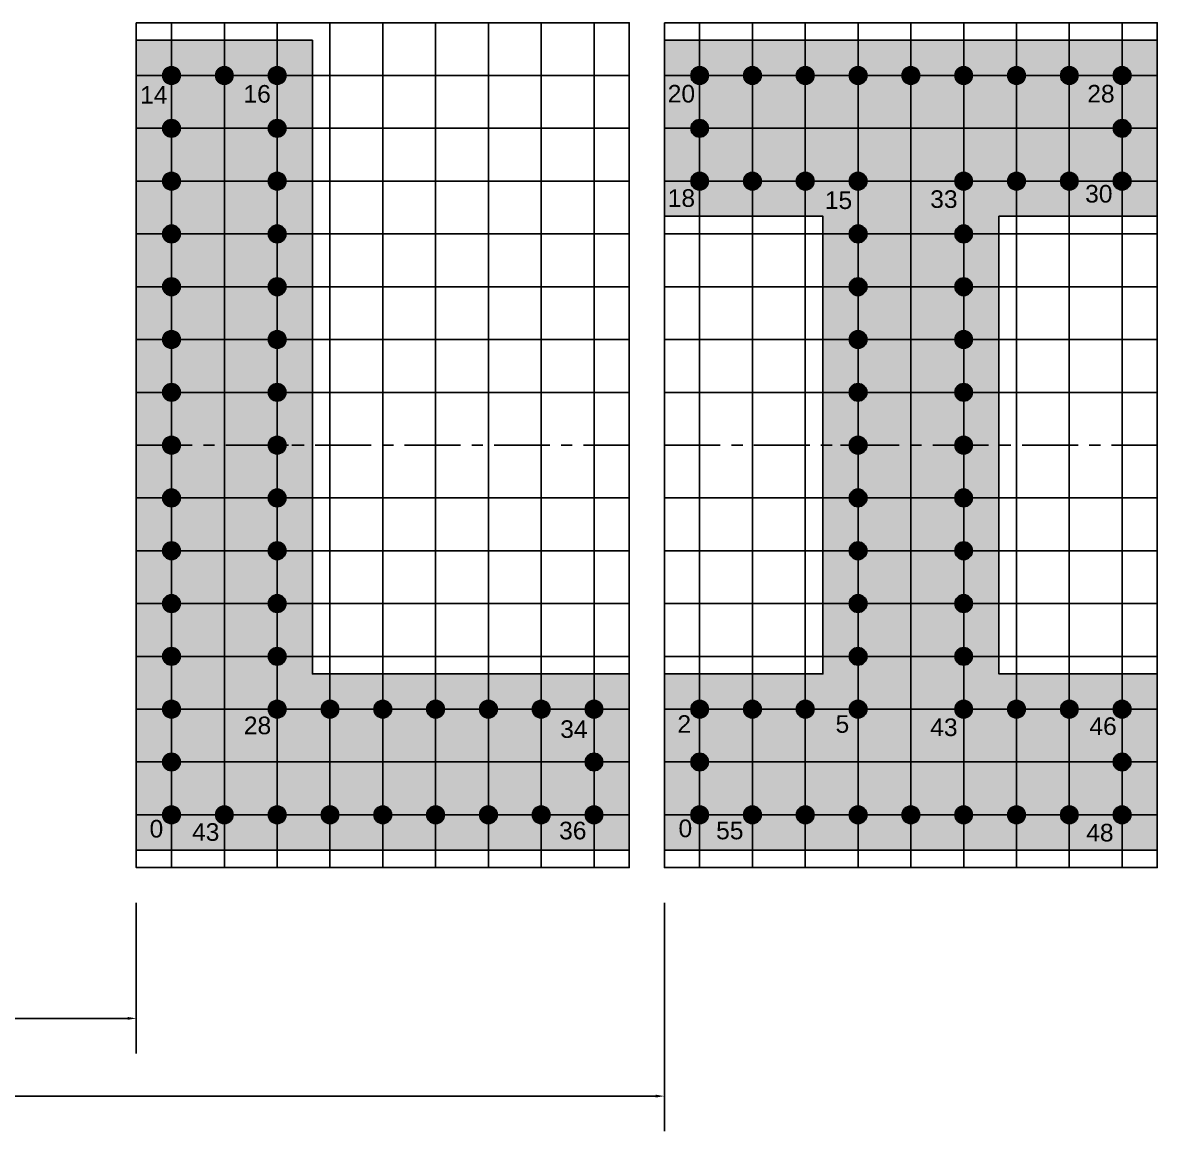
# Model space of a CAD drawing. Header units: millimetres. Extents: x 155 to 302, y -8 to 52.
# Drawn here: x 193.43 to 225.66, y -7.92 to 23.57 of the extents above; entities that cross this region are included whole.
import ezdxf

# ---------------------------------------------------------------- set-up
doc = ezdxf.new("R2010")
doc.units = ezdxf.units.MM
doc.linetypes.add('CENTER', pattern=[50.8, 31.75, -6.35, 6.35, -6.35])
for name, color, linetype in [('LetterBounds', 192, 'Continuous'), ('LetterFill', 7, 'Continuous'), ('LetterOutlines', 61, 'Continuous'), ('PixelCenters', 116, 'Continuous'), ('PixelFill', 22, 'Continuous'), ('PixelGuides', 160, 'Continuous'), ('PixelHoles', 90, 'Continuous'), ('PixelNumbers', 232, 'Continuous'), ('PixelPaths', 211, 'Continuous')]:
    doc.layers.add(name, color=color, linetype=linetype)
doc.layers.add('PixelPositions', color=3, linetype='Continuous', lineweight=25)
doc.styles.add('Annotative', font='arial.ttf')
doc.styles.get("Standard").update_dxf_attribs({"font": 'arial.ttf'})
doc.dimstyles.new('Mine$0', dxfattribs={"dimtxt": 0.5, "dimasz": 0.25, "dimexe": 1, "dimexo": 1, "dimgap": 0, "dimtad": 0, "dimdsep": 46, "dimtxsty": 'Standard', "dimcen": 0, "dimclrd": 256, "dimclre": 256, "dimclrt": 2, "dimadec": 0, "dimazin": 2, "dimtp": 0.1, "dimtm": 0.1, "dimtfac": 0.71, "dimtmove": 0, "dimatfit": 3, "dimfxl": 1, "dimlwd": -1, "dimlwe": -1, "dimarcsym": 1})

# ---------------------------------------------------------------- blocks, each defined once
blk = doc.blocks.new('Pixel')
at = {"layer": 'PixelFill'}
h = blk.add_hatch(color=256, dxfattribs=at)
h.paths.add_polyline_path([(0.25, 0, 0.414214), (0, 0.25), (0, 0)])
h.paths.add_polyline_path([(-0.25, 0), (0, 0), (0, 0.25, 0.414214)])
h.paths.add_polyline_path([(0, -0.25), (0, 0), (-0.25, 0, 0.414214)])
h.paths.add_polyline_path([(0, -0.25, 0.414214), (0.25, 0), (0, 0)])
h = blk.add_hatch(color=256, dxfattribs=at)
edge = h.paths.add_edge_path()
edge.add_line((0, 0), (0, 0.25))
edge.add_arc((0, 0), 0.25, 90, 180)
edge.add_line((-0.25, 0), (0, 0))
h = blk.add_hatch(color=256, dxfattribs=at)
edge = h.paths.add_edge_path()
edge.add_line((0, -0.25), (0, 0))
edge.add_line((0, 0), (-0.25, 0))
edge.add_arc((0, 0), 0.25, 180, 270)
h = blk.add_hatch(color=256, dxfattribs=at)
edge = h.paths.add_edge_path()
edge.add_line((0, 0), (0.25, 0))
edge.add_arc((0, 0), 0.25, 0, 90)
edge.add_line((0, 0.25), (0, 0))
h = blk.add_hatch(color=256, dxfattribs=at)
edge = h.paths.add_edge_path()
edge.add_line((0, 0), (0, -0.25))
edge.add_arc((0, 0), 0.25, 270, 360)
edge.add_line((0.25, 0), (0, 0))
at = {"layer": 'PixelCenters', "linetype": 'CENTER', "ltscale": 0.005}
for p, q in [((0, 0.5), (0, -0.5)), ((-0.5, 0), (0.5, 0))]:
    blk.add_line(p, q, dxfattribs=at)
at = {"layer": 'PixelHoles'}
blk.add_circle((0, 0), 0.25, dxfattribs=at)
blk = doc.blocks.new('*D158')
at = {"layer": 'PixelPositions', "linetype": 'ByBlock', "transparency": 16777216}
for p, q in [((154.66, -1.429), (154.66, -5.712)), ((196.66, -1.429), (196.66, -5.712)), ((154.91, -4.712), (175.294, -4.712)), ((196.41, -4.712), (176.026, -4.712))]:
    blk.add_line(p, q, dxfattribs=at)
at = {"layer": 'PixelPositions', "transparency": 16777216}
for points in [[(154.91, -4.671), (154.91, -4.754), (154.66, -4.712)], [(196.41, -4.671), (196.41, -4.754), (196.66, -4.712)]]:
    blk.add_solid(points, dxfattribs=at)
at = {"layer": 'PixelPositions', "color": 2, "transparency": 16777216, "insert": (175.66, -4.712), "char_height": 0.5, "attachment_point": 5}
blk.add_mtext('42', dxfattribs=at)
blk = doc.blocks.new('*D159')
at = {"layer": 'PixelPositions', "linetype": 'ByBlock', "transparency": 16777216}
for p, q in [((154.66, -1.429), (154.66, -7.92)), ((211.66, -1.429), (211.66, -7.92)), ((154.91, -6.92), (182.802, -6.92)), ((211.41, -6.92), (183.518, -6.92))]:
    blk.add_line(p, q, dxfattribs=at)
at = {"layer": 'PixelPositions', "transparency": 16777216}
for points in [[(154.91, -6.878), (154.91, -6.961), (154.66, -6.92)], [(211.41, -6.878), (211.41, -6.961), (211.66, -6.92)]]:
    blk.add_solid(points, dxfattribs=at)
at = {"layer": 'PixelPositions', "color": 2, "transparency": 16777216, "insert": (183.16, -6.92), "char_height": 0.5, "attachment_point": 5}
blk.add_mtext('57', dxfattribs=at)

msp = doc.modelspace()

# ---------------------------------------------------------------- hatches: boundary and pattern name
at = {"layer": 'LetterFill'}
for points in [[(201.66, 23.071), (196.66, 23.071), (196.66, 0.071), (210.66, 0.071), (210.66, 5.071), (201.66, 5.071)], [(211.66, 18.071), (216.16, 18.071), (216.16, 5.071), (211.66, 5.071), (211.66, 0.071), (225.66, 0.071), (225.66, 5.071), (221.16, 5.071), (221.16, 18.071), (225.66, 18.071), (225.66, 23.071), (211.66, 23.071)]]:
    msp.add_hatch(color=256, dxfattribs=at).paths.add_polyline_path(points)

# ---------------------------------------------------------------- linework, layer by layer
at = {"layer": 'LetterBounds'}
for points in [[(196.66, 23.571), (210.66, 23.571), (210.66, -0.429), (196.66, -0.429)], [(211.66, 23.571), (225.66, 23.571), (225.66, -0.429), (211.66, -0.429)]]:
    msp.add_lwpolyline(points, close=True, dxfattribs=at)
at = {"layer": 'LetterOutlines'}
for points in [[(196.66, 23.071), (201.66, 23.071), (201.66, 5.071), (210.66, 5.071), (210.66, 0.071), (196.66, 0.071)], [(211.66, 0.071), (225.66, 0.071), (225.66, 5.071), (221.16, 5.071), (221.16, 18.071), (225.66, 18.071), (225.66, 23.071), (211.66, 23.071), (211.66, 18.071), (216.16, 18.071), (216.16, 5.071), (211.66, 5.071)]]:
    msp.add_lwpolyline(points, close=True, dxfattribs=at)
at = {"layer": 'PixelGuides'}
for p, q in [((197.66, -0.429), (197.66, 23.571)), ((199.16, -0.429), (199.16, 23.571)), ((200.66, -0.429), (200.66, 23.571)), ((202.16, -0.429), (202.16, 23.571)), ((203.66, -0.429), (203.66, 23.571)), ((205.16, -0.429), (205.16, 23.571)), ((206.66, -0.429), (206.66, 23.571)), ((208.16, -0.429), (208.16, 23.571)), ((209.66, -0.429), (209.66, 23.571)), ((212.66, -0.429), (212.66, 23.571)), ((214.16, -0.429), (214.16, 23.571)), ((215.66, -0.429), (215.66, 23.571)), ((217.16, -0.429), (217.16, 23.571)), ((218.66, -0.429), (218.66, 23.571)), ((220.16, -0.429), (220.16, 23.571)), ((221.66, -0.429), (221.66, 23.571)), ((223.16, -0.429), (223.16, 23.571)), ((224.66, -0.429), (224.66, 23.571)), ((196.66, 22.071), (210.66, 22.071)), ((211.66, 22.071), (225.66, 22.071)), ((196.66, 20.571), (210.66, 20.571)), ((211.66, 20.571), (225.66, 20.571)), ((196.66, 19.071), (210.66, 19.071)), ((211.66, 19.071), (225.66, 19.071)), ((196.66, 17.571), (210.66, 17.571)), ((211.66, 17.571), (225.66, 17.571)), ((196.66, 16.071), (210.66, 16.071)), ((211.66, 16.071), (225.66, 16.071)), ((196.66, 14.571), (210.66, 14.571)), ((211.66, 14.571), (225.66, 14.571)), ((196.66, 13.071), (210.66, 13.071)), ((211.66, 13.071), (225.66, 13.071)), ((196.66, 10.071), (210.66, 10.071)), ((211.66, 10.071), (225.66, 10.071)), ((196.66, 8.571), (210.66, 8.571)), ((211.66, 8.571), (225.66, 8.571)), ((196.66, 7.071), (210.66, 7.071)), ((211.66, 7.071), (225.66, 7.071)), ((196.66, 5.571), (210.66, 5.571)), ((211.66, 5.571), (225.66, 5.571)), ((196.66, 4.071), (210.66, 4.071)), ((211.66, 4.071), (225.66, 4.071)), ((196.66, 2.571), (210.66, 2.571)), ((211.66, 2.571), (225.66, 2.571)), ((196.66, 1.071), (210.66, 1.071)), ((211.66, 1.071), (225.66, 1.071))]:
    msp.add_line(p, q, dxfattribs=at)
at = {"layer": 'PixelGuides', "color": 180, "linetype": 'CENTER', "ltscale": 0.05}
for p, q in [((196.66, 11.571), (210.66, 11.571)), ((211.66, 11.571), (225.66, 11.571))]:
    msp.add_line(p, q, dxfattribs=at)
at = {"layer": 'PixelPaths'}
for points in [[(197.66, 22.071), (200.66, 22.071), (200.66, 4.071), (209.66, 4.071), (209.66, 1.071), (197.66, 1.071)], [(212.66, 1.071), (224.66, 1.071), (224.66, 4.071), (220.16, 4.071), (220.16, 19.071), (224.66, 19.071), (224.66, 22.071), (212.66, 22.071), (212.66, 19.071), (217.16, 19.071), (217.16, 4.071), (212.66, 4.071)]]:
    msp.add_lwpolyline(points, close=True, dxfattribs=at)

# ---------------------------------------------------------------- block references
at = {"layer": 'PixelHoles'}
for p in [(197.66, 22.071), (199.16, 22.071), (200.66, 22.071), (212.66, 22.071), (214.16, 22.071), (215.66, 22.071), (217.16, 22.071), (218.66, 22.071), (220.16, 22.071), (221.66, 22.071), (223.16, 22.071), (224.66, 22.071), (197.66, 20.571), (200.66, 20.571), (212.66, 20.571), (224.66, 20.571), (197.66, 19.071), (200.66, 19.071), (212.66, 19.071), (214.16, 19.071), (215.66, 19.071), (217.16, 19.071), (220.16, 19.071), (221.66, 19.071), (223.16, 19.071), (224.66, 19.071), (197.66, 17.571), (200.66, 17.571), (217.16, 17.571), (220.16, 17.571), (197.66, 16.071), (200.66, 16.071), (217.16, 16.071), (220.16, 16.071), (197.66, 14.571), (200.66, 14.571), (217.16, 14.571), (220.16, 14.571), (197.66, 13.071), (200.66, 13.071), (217.16, 13.071), (220.16, 13.071), (197.66, 11.571), (200.66, 11.571), (217.16, 11.571), (220.16, 11.571), (197.66, 10.071), (200.66, 10.071), (217.16, 10.071), (220.16, 10.071), (197.66, 8.571), (200.66, 8.571), (217.16, 8.571), (220.16, 8.571), (197.66, 7.071), (200.66, 7.071), (217.16, 7.071), (220.16, 7.071), (197.66, 5.571), (200.66, 5.571), (217.16, 5.571), (220.16, 5.571), (197.66, 4.071), (200.66, 4.071), (202.16, 4.071), (203.66, 4.071), (205.16, 4.071), (206.66, 4.071), (208.16, 4.071), (209.66, 4.071), (212.66, 4.071), (214.16, 4.071), (215.66, 4.071), (217.16, 4.071), (220.16, 4.071), (221.66, 4.071), (223.16, 4.071), (224.66, 4.071), (197.66, 2.571), (209.66, 2.571), (212.66, 2.571), (224.66, 2.571), (197.66, 1.071), (199.16, 1.071), (200.66, 1.071), (202.16, 1.071), (203.66, 1.071), (205.16, 1.071), (206.66, 1.071), (208.16, 1.071), (209.66, 1.071), (212.66, 1.071), (214.16, 1.071), (215.66, 1.071), (217.16, 1.071), (218.66, 1.071), (220.16, 1.071), (221.66, 1.071), (223.16, 1.071), (224.66, 1.071)]:
    msp.add_blockref('Pixel', p, dxfattribs=at)

# ---------------------------------------------------------------- texts
at = {"layer": 'PixelNumbers', "style": 'Annotative'}
for s, p in [('14', (196.767, 21.269)), ('16', (199.703, 21.3)), ('20', (211.754, 21.304)), ('28', (223.671, 21.304)), ('18', (211.754, 18.34)), ('15', (216.216, 18.279)), ('33', (219.21, 18.31)), ('30', (223.61, 18.462)), ('2', (212.029, 3.4)), ('5', (216.521, 3.4)), ('28', (199.714, 3.36)), ('34', (208.7, 3.255)), ('43', (219.21, 3.308)), ('46', (223.732, 3.339)), ('0', (197.036, 0.426)), ('43', (198.242, 0.332)), ('36', (208.669, 0.374)), ('0', (212.06, 0.436)), ('55', (213.129, 0.375)), ('48', (223.641, 0.314))]:
    msp.add_text(s, height=0.5, dxfattribs=at).set_placement(p)

# ---------------------------------------------------------------- dimensions: what is measured, and where the dimension line sits
at = {"layer": 'PixelPositions'}
for base, p2, picture, middle in [((196.66, -4.712), (196.66, -0.429), '*D158', (175.66, -4.712)), ((211.66, -6.92), (211.66, -0.429), '*D159', (183.16, -6.92))]:
    dim = msp.add_linear_dim(base=base, p1=(154.66, -0.429), p2=p2, angle=0, dimstyle='Mine$0', override={"dimpost": ''}, dxfattribs=at)
    dim.commit()
    dim.dimension.update_dxf_attribs({"geometry": picture, "text_midpoint": middle})

doc.saveas('drawing.dxf')
